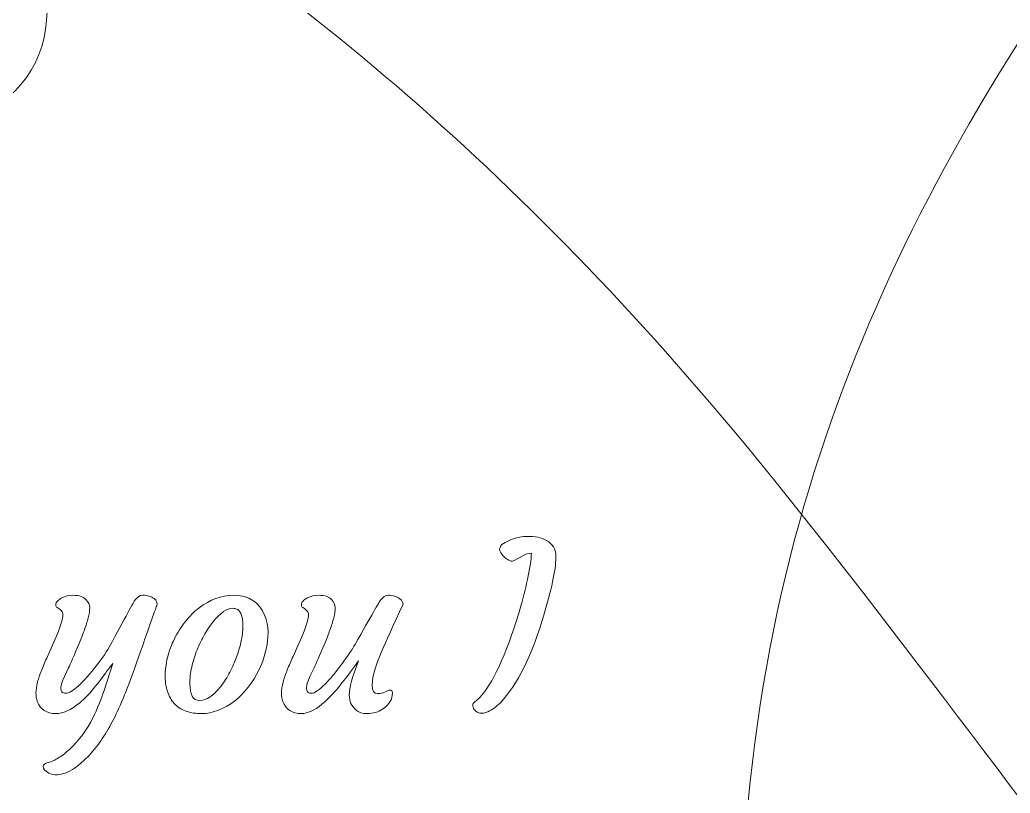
# Model space of a CAD drawing. Header units: inches. Extents: x -160 to 752, y 28 to 782.
# Drawn here: x 70.9 to 164.7, y 551.2 to 624.5 of the extents above; entities that cross this region are included whole.
import ezdxf

# ---------------------------------------------------------------- set-up
doc = ezdxf.new("R2010")
doc.units = ezdxf.units.IN
doc.header["$MEASUREMENT"] = 0
doc.layers.add('_U+0421_U+043B_U+043E_U+0439 1', color=7, linetype='Continuous')

# ---------------------------------------------------------------- blocks, each defined once
blk = doc.blocks.new('block 2')
at = {"layer": '_U+0421_U+043B_U+043E_U+0439 1', "color": 12, "lineweight": 9, "true_color": 0xe30513}
for points, knots in [([(305.09, 27.814), (184.245, 132.086), (55.294, 227.605), (-54.648, 344.614), (-130.379, 432.044), (-160.472, 554.527), (-106.382, 659.789), (-61.653, 746.823), (0.67, 769.936), (55.395, 761.155), (152.473, 745.576), (244.359, 626.028), (305.003, 559.166), (383.274, 640.557), (469.584, 781.891), (597.356, 753.442), (657.303, 740.096), (700.304, 699.787), (723.454, 645.646), (746.596, 591.535), (751.522, 539.494), (735.492, 482.616), (690.017, 321.273), (429.513, 136.472), (305.09, 27.814), (305.09, 27.814), (305.09, 27.814), (305.09, 27.814)], [0, 0, 0, 0, 1, 1, 1, 2, 2, 2, 3, 3, 3, 4, 4, 4, 5, 5, 5, 6, 6, 6, 7, 7, 7, 8, 8, 8, 9, 9, 9, 9]), ([(579.118, 671.93), (563.354, 665.622), (547.381, 659.031), (531.383, 646.389), (532.301, 644.661), (534.518, 644.383), (535.191, 644.395), (539.117, 644.461), (542.591, 643.975), (545.98, 643.63), (550.523, 642.98), (554.61, 640.093), (555.726, 635.532), (556.651, 631.762), (555.385, 629.448), (553.516, 628.288), (550.203, 626.23), (541.801, 629.264), (538.06, 630.661), (539.033, 625.346), (541.648, 616.895), (537.08, 614.424), (534.937, 613.265), (532.599, 613.354), (530.498, 614.373), (528.398, 615.393), (526.897, 616.824), (525.898, 618.945), (523.849, 623.294), (524.351, 630.522), (525.12, 635.357), (525.369, 636.915), (524.806, 638.649), (523.549, 639.64), (517.372, 633.804), (510.588, 626.303), (504.316, 617.896), (480.883, 586.487), (456.694, 534.634), (430.409, 501.711), (431.53, 500.106), (433.73, 499.782), (434.395, 499.874), (438.284, 500.413), (441.793, 500.35), (445.198, 500.417), (449.786, 500.32), (454.192, 497.948), (455.85, 493.555), (457.222, 489.924), (456.246, 487.475), (454.531, 486.097), (451.49, 483.654), (442.783, 485.652), (438.902, 486.587), (440.51, 481.428), (444.125, 473.355), (439.888, 470.351), (437.901, 468.941), (435.57, 468.748), (433.361, 469.506), (431.152, 470.264), (429.49, 471.504), (428.242, 473.489), (425.684, 477.558), (425.309, 484.795), (425.489, 489.687), (425.549, 491.264), (424.78, 492.917), (423.412, 493.75), (394.214, 462.004), (361.883, 456.554), (326.536, 457.856), (291.19, 459.158), (252.356, 466.426), (220.233, 490.946), (188.11, 515.465), (162.695, 557.236), (136.22, 588.276), (114.092, 614.217), (90.283, 633.239), (69.003, 643.796), (67.842, 642.221), (68.554, 640.101), (68.854, 639.5), (70.613, 635.989), (71.678, 632.646), (72.832, 629.442), (74.213, 625.065), (73.379, 620.133), (69.751, 617.151), (66.752, 614.687), (64.118, 614.827), (62.264, 616.01), (58.973, 618.105), (58.073, 626.994), (57.715, 630.969), (53.344, 627.792), (46.856, 621.779), (42.652, 624.828), (40.68, 626.258), (39.748, 628.403), (39.759, 630.739), (39.768, 633.074), (40.41, 635.046), (41.889, 636.865), (44.923, 640.593), (51.657, 643.269), (56.347, 644.667), (57.861, 645.118), (59.18, 646.376), (59.53, 647.939), (34.924, 656.842), (11.318, 654.929), (-10.354, 652.425)], [0, 0, 0, 0, 1, 1, 1, 2, 2, 2, 3, 3, 3, 4, 4, 4, 5, 5, 5, 6, 6, 6, 7, 7, 7, 8, 8, 8, 9, 9, 9, 10, 10, 10, 11, 11, 11, 12, 12, 12, 13, 13, 13, 14, 14, 14, 15, 15, 15, 16, 16, 16, 17, 17, 17, 18, 18, 18, 19, 19, 19, 20, 20, 20, 21, 21, 21, 22, 22, 22, 23, 23, 23, 24, 24, 24, 25, 25, 25, 26, 26, 26, 27, 27, 27, 28, 28, 28, 29, 29, 29, 30, 30, 30, 31, 31, 31, 32, 32, 32, 33, 33, 33, 34, 34, 34, 35, 35, 35, 36, 36, 36, 37, 37, 37, 38, 38, 38, 38]), ([(202.442, 671.172), (195.746, 663.165), (189.051, 655.158), (182.655, 646.935), (183.907, 645.432), (186.655, 645.776), (187.31, 645.925), (191.139, 646.795), (194.639, 647.034), (198.026, 647.392), (202.606, 647.69), (207.198, 645.705), (209.229, 641.47), (210.909, 637.971), (210.144, 635.446), (208.554, 633.927), (205.735, 631.231), (196.888, 632.474), (192.941, 633.073), (194.986, 628.071), (199.28, 620.338), (195.317, 616.981), (193.459, 615.406), (191.154, 615.013), (188.888, 615.579), (186.622, 616.145), (184.859, 617.238), (183.445, 619.108), (180.547, 622.942), (179.553, 630.12), (179.312, 635.009), (179.235, 636.586), (178.328, 638.167), (176.893, 638.879), (156.302, 611.061), (140.219, 580.92), (139.222, 538.986), (138.833, 522.563), (140.86, 504.25), (143.954, 485.256), (142.451, 484.706), (140.679, 485.135), (139.482, 486.164), (135.769, 489.355), (129.877, 493.573), (125.1, 494.109), (122.77, 494.369), (120.764, 493.843), (118.795, 492.588), (116.825, 491.334), (115.524, 489.391), (115.387, 486.958), (115.096, 481.772), (123.662, 479.567), (128.698, 477.608), (125.547, 475.157), (118.557, 469.593), (118.573, 465.693), (118.581, 463.493), (119.888, 461.202), (123.582, 460.012), (128.052, 458.571), (132.652, 460.537), (135.588, 464.064), (137.659, 466.769), (139.894, 469.473), (141.897, 472.85), (142.24, 473.428), (143.735, 475.081), (145.688, 474.956), (153.888, 429.362), (167.202, 379.678), (169.626, 336.628), (171.52, 302.968), (166.76, 273.361), (158.811, 245.697), (157.22, 245.876), (155.925, 246.804), (155.313, 248.259), (153.418, 252.773), (150.032, 259.179), (145.999, 261.793), (144.031, 263.068), (142.001, 263.493), (139.678, 263.252), (137.355, 263.01), (135.323, 261.853), (134.113, 259.738), (131.535, 255.229), (138.213, 249.428), (141.842, 245.425), (137.928, 244.64), (129.189, 242.787), (127.46, 239.291), (126.483, 237.319), (126.628, 234.686), (129.401, 231.97), (132.756, 228.684), (137.75, 228.386), (141.953, 230.23), (145.014, 231.723), (148.222, 233.143), (151.524, 235.269), (152.089, 235.633), (154.119, 236.568), (155.81, 235.583), (148.909, 213.97), (140.151, 193.26), (131.512, 172.705)], [0, 0, 0, 0, 1, 1, 1, 2, 2, 2, 3, 3, 3, 4, 4, 4, 5, 5, 5, 6, 6, 6, 7, 7, 7, 8, 8, 8, 9, 9, 9, 10, 10, 10, 11, 11, 11, 12, 12, 12, 13, 13, 13, 14, 14, 14, 15, 15, 15, 16, 16, 16, 17, 17, 17, 18, 18, 18, 19, 19, 19, 20, 20, 20, 21, 21, 21, 22, 22, 22, 23, 23, 23, 24, 24, 24, 25, 25, 25, 26, 26, 26, 27, 27, 27, 28, 28, 28, 29, 29, 29, 30, 30, 30, 31, 31, 31, 32, 32, 32, 33, 33, 33, 34, 34, 34, 35, 35, 35, 36, 36, 36, 36]), ([(-133.176, 526.041), (-108.388, 533.444), (-83.6, 540.847), (-55.475, 535.104), (-54.607, 536.857), (-55.835, 539.063), (-56.236, 539.602), (-58.58, 542.752), (-60.213, 545.858), (-61.908, 548.812), (-64.031, 552.881), (-64.071, 557.883), (-61.019, 561.452), (-58.497, 564.402), (-55.878, 564.723), (-53.846, 563.882), (-50.241, 562.393), (-47.803, 553.798), (-46.756, 549.946), (-43.007, 553.837), (-37.669, 560.89), (-32.996, 558.622), (-30.805, 557.558), (-29.513, 555.608), (-29.116, 553.306), (-28.718, 551.005), (-29.006, 548.952), (-30.144, 546.902), (-32.481, 542.702), (-38.645, 538.891), (-43.021, 536.697), (-44.431, 535.989), (-45.612, 534.196), (-45.684, 532.597), (-43.528, 531.932), (-41.351, 531.185), (-39.153, 530.353), (-4.072, 517.062), (36.62, 481.677), (67.416, 458.647), (98.212, 435.616), (119.112, 424.939), (144.764, 406.584), (170.419, 388.229), (200.826, 362.194), (232.923, 357.148), (265.021, 352.103), (298.808, 368.046), (336.183, 364.286), (362.156, 361.674), (390.05, 349.49), (418.014, 335.275), (417.559, 333.74), (416.157, 332.575), (414.617, 332.229), (409.841, 331.154), (402.94, 328.943), (399.66, 325.429), (398.06, 323.715), (397.286, 321.791), (397.117, 319.463), (396.948, 317.133), (397.731, 314.929), (399.601, 313.368), (403.589, 310.039), (410.47, 315.598), (415.047, 318.47), (415.135, 314.478), (415.428, 305.55), (418.567, 303.235), (420.337, 301.928), (422.955, 301.61), (426.115, 303.864), (429.937, 306.591), (431.105, 311.456), (430.027, 315.916), (429.093, 319.192), (428.258, 322.599), (426.741, 326.222), (426.482, 326.842), (425.918, 329.005), (427.183, 330.498), (436.293, 325.751), (445.601, 320.785), (454.679, 316.031), (470.916, 307.527), (487.227, 299.462), (503.256, 291.591), (502.801, 290.057), (501.399, 288.892), (499.859, 288.545), (495.083, 287.47), (488.182, 285.259), (484.902, 281.746), (483.302, 280.032), (482.528, 278.108), (482.359, 275.779), (482.19, 273.449), (482.973, 271.245), (484.844, 269.684), (488.831, 266.356), (495.712, 271.914), (500.289, 274.786), (500.377, 270.795), (500.67, 261.866), (503.809, 259.551), (505.579, 258.245), (508.197, 257.926), (511.356, 260.181), (515.179, 262.908), (516.347, 267.773), (515.268, 272.233), (514.334, 275.509), (513.5, 278.916), (511.983, 282.539), (511.724, 283.159), (511.298, 285.408), (512.563, 286.901), (532.968, 276.975), (553.263, 267.381), (573.558, 257.788)], [0, 0, 0, 0, 1, 1, 1, 2, 2, 2, 3, 3, 3, 4, 4, 4, 5, 5, 5, 6, 6, 6, 7, 7, 7, 8, 8, 8, 9, 9, 9, 10, 10, 10, 11, 11, 11, 12, 12, 12, 13, 13, 13, 14, 14, 14, 15, 15, 15, 16, 16, 16, 17, 17, 17, 18, 18, 18, 19, 19, 19, 20, 20, 20, 21, 21, 21, 22, 22, 22, 23, 23, 23, 24, 24, 24, 25, 25, 25, 26, 26, 26, 27, 27, 27, 28, 28, 28, 29, 29, 29, 30, 30, 30, 31, 31, 31, 32, 32, 32, 33, 33, 33, 34, 34, 34, 35, 35, 35, 36, 36, 36, 37, 37, 37, 38, 38, 38, 39, 39, 39, 40, 40, 40, 40])]:
    blk.add_open_spline(points, degree=3, knots=knots, dxfattribs=at)
at = {"layer": '_U+0421_U+043B_U+043E_U+0439 1', "lineweight": 0}
for points, knots in [([(113.96, 559.876), (115.194, 560.784), (116.441, 563.119), (117.701, 566.89), (118.43, 569.082), (118.937, 571.062), (119.224, 572.83), (119.304, 573.321), (119.341, 573.701), (119.341, 573.965), (119.048, 573.95), (118.777, 573.873), (118.528, 573.731), (118.528, 573.731), (117.723, 573.27), (117.723, 573.27), (117.5, 573.149), (117.207, 573.244), (116.837, 573.559), (116.471, 573.873), (116.303, 574.141), (116.335, 574.357), (116.365, 574.576), (116.489, 574.752), (116.698, 574.895), (116.91, 575.034), (117.155, 575.151), (117.433, 575.253), (118.019, 575.458), (118.51, 575.565), (118.909, 575.565), (119.304, 575.565), (119.656, 575.532), (119.959, 575.473), (120.263, 575.411), (120.537, 575.308), (120.79, 575.166), (121.361, 574.836), (121.654, 574.368), (121.669, 573.753), (121.698, 572.687), (121.336, 570.876), (120.585, 568.324), (119.399, 564.287), (118.005, 561.447), (116.405, 559.811), (115.966, 559.36), (115.512, 559.053), (115.04, 558.888), (114.911, 558.837), (114.784, 558.811), (114.652, 558.811), (114.516, 558.811), (114.399, 558.837), (114.289, 558.884), (114.183, 558.928), (114.096, 558.987), (114.022, 559.06), (113.872, 559.196), (113.799, 559.346), (113.799, 559.51), (113.799, 559.675), (113.85, 559.796), (113.96, 559.876), (113.96, 559.876), (113.96, 559.876), (113.96, 559.876)], [0, 0, 0, 0, 1, 1, 1, 2, 2, 2, 3, 3, 3, 4, 4, 4, 5, 5, 5, 6, 6, 6, 7, 7, 7, 8, 8, 8, 9, 9, 9, 10, 10, 10, 11, 11, 11, 12, 12, 12, 13, 13, 13, 14, 14, 14, 15, 15, 15, 16, 16, 16, 17, 17, 17, 18, 18, 18, 19, 19, 19, 20, 20, 20, 21, 21, 21, 22, 22, 22, 22]), ([(72.532, 559.928), (72.448, 560.166), (72.405, 560.433), (72.405, 560.737), (72.405, 561.041), (72.456, 561.381), (72.558, 561.758), (72.664, 562.131), (72.796, 562.523), (72.961, 562.933), (73.126, 563.339), (73.305, 563.756), (73.499, 564.185), (73.499, 564.185), (74.077, 565.473), (74.077, 565.473), (74.821, 567.124), (75.095, 568.105), (74.905, 568.412), (74.816, 568.548), (74.656, 568.683), (74.421, 568.819), (74.333, 568.87), (74.293, 568.954), (74.293, 569.082), (74.293, 569.207), (74.345, 569.327), (74.447, 569.441), (74.55, 569.554), (74.685, 569.653), (74.849, 569.741), (75.201, 569.906), (75.549, 569.986), (75.9, 569.986), (76.252, 569.986), (76.514, 569.95), (76.698, 569.876), (76.881, 569.8), (77.031, 569.704), (77.144, 569.591), (77.379, 569.353), (77.5, 569.093), (77.5, 568.808), (77.5, 568.522), (77.452, 568.2), (77.357, 567.849), (77.265, 567.494), (77.144, 567.109), (76.994, 566.696), (76.845, 566.282), (76.68, 565.85), (76.5, 565.407), (76.006, 564.25), (75.677, 563.486), (75.505, 563.112), (75.505, 563.112), (75.106, 562.289), (75.106, 562.289), (74.886, 561.794), (74.773, 561.447), (74.773, 561.249), (74.773, 561.048), (74.805, 560.905), (74.871, 560.824), (74.933, 560.74), (75.051, 560.7), (75.219, 560.7), (75.388, 560.7), (75.575, 560.766), (75.776, 560.894), (75.981, 561.022), (76.2, 561.194), (76.434, 561.406), (76.673, 561.622), (76.918, 561.871), (77.17, 562.153), (77.427, 562.435), (77.672, 562.731), (77.917, 563.039), (78.554, 563.826), (79.026, 564.499), (79.333, 565.067), (80.874, 567.911), (81.694, 569.397), (81.786, 569.525), (82.023, 569.832), (82.262, 569.986), (82.5, 569.986), (82.741, 569.986), (82.95, 569.961), (83.129, 569.906), (83.305, 569.855), (83.459, 569.778), (83.591, 569.675), (83.876, 569.47), (83.964, 569.236), (83.85, 568.98), (83.741, 568.724), (83.609, 568.368), (83.451, 567.918), (82.09, 563.98), (81.211, 561.524), (80.805, 560.55), (80.402, 559.58), (80.051, 558.797), (79.751, 558.207), (79.451, 557.618), (79.099, 557.021), (78.693, 556.421), (78.29, 555.821), (77.858, 555.275), (77.401, 554.781), (76.358, 553.665), (75.377, 553.068), (74.462, 552.991), (74.113, 552.962), (73.836, 553.013), (73.627, 553.141), (73.268, 553.354), (73.089, 553.559), (73.089, 553.753), (73.089, 553.943), (73.254, 554.079), (73.579, 554.155), (73.905, 554.229), (74.239, 554.379), (74.586, 554.606), (74.933, 554.829), (75.267, 555.092), (75.589, 555.392), (76.534, 556.293), (77.265, 557.274), (77.789, 558.332), (78.232, 559.261), (78.587, 560.14), (78.861, 560.967), (78.861, 560.967), (79.696, 563.522), (79.696, 563.522), (79.487, 563.27), (79.261, 562.977), (79.012, 562.64), (79.012, 562.64), (78.239, 561.611), (78.239, 561.611), (77.565, 560.762), (77.009, 560.158), (76.566, 559.799), (75.721, 559.122), (74.967, 558.782), (74.304, 558.782), (73.415, 558.782), (72.825, 559.163), (72.532, 559.928), (72.532, 559.928), (72.532, 559.928), (72.532, 559.928)], [0, 0, 0, 0, 1, 1, 1, 2, 2, 2, 3, 3, 3, 4, 4, 4, 5, 5, 5, 6, 6, 6, 7, 7, 7, 8, 8, 8, 9, 9, 9, 10, 10, 10, 11, 11, 11, 12, 12, 12, 13, 13, 13, 14, 14, 14, 15, 15, 15, 16, 16, 16, 17, 17, 17, 18, 18, 18, 19, 19, 19, 20, 20, 20, 21, 21, 21, 22, 22, 22, 23, 23, 23, 24, 24, 24, 25, 25, 25, 26, 26, 26, 27, 27, 27, 28, 28, 28, 29, 29, 29, 30, 30, 30, 31, 31, 31, 32, 32, 32, 33, 33, 33, 34, 34, 34, 35, 35, 35, 36, 36, 36, 37, 37, 37, 38, 38, 38, 39, 39, 39, 40, 40, 40, 41, 41, 41, 42, 42, 42, 43, 43, 43, 44, 44, 44, 45, 45, 45, 46, 46, 46, 47, 47, 47, 48, 48, 48, 49, 49, 49, 50, 50, 50, 51, 51, 51, 52, 52, 52, 52]), ([(85.625, 559.617), (85.326, 559.902), (85.091, 560.264), (84.919, 560.707), (84.747, 561.147), (84.659, 561.666), (84.652, 562.267), (84.644, 562.867), (84.718, 563.475), (84.871, 564.089), (85.025, 564.704), (85.241, 565.297), (85.526, 565.868), (85.808, 566.443), (86.148, 566.977), (86.544, 567.479), (86.94, 567.977), (87.379, 568.416), (87.858, 568.786), (88.901, 569.587), (89.985, 569.986), (91.104, 569.986), (92.58, 569.986), (93.576, 569.342), (94.099, 568.046), (94.469, 567.109), (94.491, 565.978), (94.161, 564.646), (93.861, 563.423), (93.312, 562.303), (92.511, 561.278), (91.716, 560.257), (90.783, 559.532), (89.703, 559.104), (89.158, 558.888), (88.623, 558.782), (88.1, 558.782), (87.573, 558.782), (87.104, 558.848), (86.694, 558.983), (86.284, 559.119), (85.926, 559.331), (85.625, 559.617), (85.625, 559.617), (85.625, 559.617), (85.625, 559.617)], [0, 0, 0, 0, 1, 1, 1, 2, 2, 2, 3, 3, 3, 4, 4, 4, 5, 5, 5, 6, 6, 6, 7, 7, 7, 8, 8, 8, 9, 9, 9, 10, 10, 10, 11, 11, 11, 12, 12, 12, 13, 13, 13, 14, 14, 14, 15, 15, 15, 15]), ([(105.926, 561), (106.09, 561), (106.175, 560.92), (106.175, 560.755), (106.175, 560.133), (105.867, 559.609), (105.252, 559.188), (104.839, 558.917), (104.352, 558.782), (103.792, 558.782), (103.334, 558.782), (102.986, 558.888), (102.741, 559.104), (102.305, 559.488), (102.09, 559.96), (102.09, 560.517), (102.09, 561.227), (102.386, 562.31), (102.979, 563.767), (101.877, 562.281), (101.105, 561.293), (100.662, 560.802), (100.219, 560.312), (99.831, 559.931), (99.505, 559.661), (98.788, 559.075), (98.14, 558.782), (97.561, 558.782), (96.676, 558.782), (96.087, 559.163), (95.794, 559.928), (95.706, 560.166), (95.666, 560.433), (95.666, 560.737), (95.666, 561.041), (95.717, 561.381), (95.82, 561.758), (95.922, 562.131), (96.057, 562.523), (96.222, 562.933), (96.387, 563.339), (96.566, 563.756), (96.76, 564.185), (96.76, 564.185), (97.339, 565.473), (97.339, 565.473), (98.081, 567.124), (98.356, 568.105), (98.162, 568.412), (98.078, 568.548), (97.917, 568.683), (97.679, 568.819), (97.595, 568.87), (97.551, 568.954), (97.551, 569.082), (97.551, 569.207), (97.602, 569.327), (97.708, 569.441), (97.811, 569.554), (97.946, 569.653), (98.111, 569.741), (98.458, 569.906), (98.81, 569.986), (99.161, 569.986), (99.509, 569.986), (99.776, 569.95), (99.959, 569.876), (100.142, 569.8), (100.289, 569.704), (100.406, 569.591), (100.64, 569.353), (100.757, 569.093), (100.757, 568.808), (100.757, 568.522), (100.714, 568.2), (100.618, 567.849), (100.526, 567.494), (100.406, 567.109), (100.256, 566.696), (100.105, 566.282), (99.941, 565.85), (99.762, 565.407), (99.267, 564.25), (98.934, 563.486), (98.763, 563.112), (98.763, 563.112), (98.367, 562.289), (98.367, 562.289), (98.144, 561.794), (98.034, 561.447), (98.034, 561.249), (98.034, 561.048), (98.067, 560.905), (98.129, 560.824), (98.195, 560.74), (98.312, 560.7), (98.481, 560.7), (98.649, 560.7), (98.843, 560.781), (99.062, 560.938), (99.286, 561.095), (99.528, 561.304), (99.794, 561.567), (100.057, 561.835), (100.333, 562.139), (100.618, 562.486), (100.903, 562.834), (101.182, 563.193), (101.456, 563.562), (101.991, 564.294), (102.386, 564.88), (102.635, 565.323), (104.151, 568.002), (104.959, 569.404), (105.058, 569.525), (105.289, 569.832), (105.523, 569.986), (105.761, 569.986), (105.999, 569.986), (106.211, 569.961), (106.387, 569.906), (106.566, 569.855), (106.72, 569.778), (106.848, 569.675), (107.148, 569.455), (107.247, 569.232), (107.138, 569.013), (105.395, 565.374), (104.454, 563.087), (104.319, 562.149), (104.283, 561.827), (104.264, 561.604), (104.264, 561.483), (104.264, 560.942), (104.429, 560.667), (104.758, 560.667), (105.066, 560.667), (105.318, 560.726), (105.519, 560.836), (105.721, 560.945), (105.856, 561), (105.926, 561), (105.926, 561), (105.926, 561), (105.926, 561)], [0, 0, 0, 0, 1, 1, 1, 2, 2, 2, 3, 3, 3, 4, 4, 4, 5, 5, 5, 6, 6, 6, 7, 7, 7, 8, 8, 8, 9, 9, 9, 10, 10, 10, 11, 11, 11, 12, 12, 12, 13, 13, 13, 14, 14, 14, 15, 15, 15, 16, 16, 16, 17, 17, 17, 18, 18, 18, 19, 19, 19, 20, 20, 20, 21, 21, 21, 22, 22, 22, 23, 23, 23, 24, 24, 24, 25, 25, 25, 26, 26, 26, 27, 27, 27, 28, 28, 28, 29, 29, 29, 30, 30, 30, 31, 31, 31, 32, 32, 32, 33, 33, 33, 34, 34, 34, 35, 35, 35, 36, 36, 36, 37, 37, 37, 38, 38, 38, 39, 39, 39, 40, 40, 40, 41, 41, 41, 42, 42, 42, 43, 43, 43, 44, 44, 44, 45, 45, 45, 46, 46, 46, 47, 47, 47, 48, 48, 48, 48]), ([(87.675, 564.818), (87.459, 564.291), (87.291, 563.745), (87.166, 563.189), (87.042, 562.629), (86.984, 562.102), (86.987, 561.608), (86.994, 561.11), (87.071, 560.718), (87.218, 560.436), (87.364, 560.155), (87.601, 560.015), (87.931, 560.015), (88.261, 560.015), (88.583, 560.126), (88.901, 560.352), (89.22, 560.576), (89.531, 560.876), (89.831, 561.249), (90.132, 561.619), (90.413, 562.047), (90.677, 562.534), (90.944, 563.021), (91.175, 563.529), (91.376, 564.057), (91.811, 565.209), (92.02, 566.231), (92.009, 567.124), (92.009, 567.911), (91.848, 568.412), (91.526, 568.625), (91.397, 568.712), (91.215, 568.753), (90.984, 568.753), (90.75, 568.753), (90.486, 568.65), (90.186, 568.438), (89.883, 568.226), (89.582, 567.944), (89.282, 567.585), (88.982, 567.226), (88.692, 566.809), (88.414, 566.33), (88.137, 565.85), (87.891, 565.349), (87.675, 564.818), (87.675, 564.818), (87.675, 564.818), (87.675, 564.818)], [0, 0, 0, 0, 1, 1, 1, 2, 2, 2, 3, 3, 3, 4, 4, 4, 5, 5, 5, 6, 6, 6, 7, 7, 7, 8, 8, 8, 9, 9, 9, 10, 10, 10, 11, 11, 11, 12, 12, 12, 13, 13, 13, 14, 14, 14, 15, 15, 15, 16, 16, 16, 16])]:
    blk.add_open_spline(points, degree=3, knots=knots, dxfattribs=at)

msp = doc.modelspace()

# ---------------------------------------------------------------- block references
at = {"layer": '_U+0421_U+043B_U+043E_U+0439 1'}
msp.add_blockref('block 2', (0, 0), dxfattribs=at)

doc.saveas('drawing.dxf')
